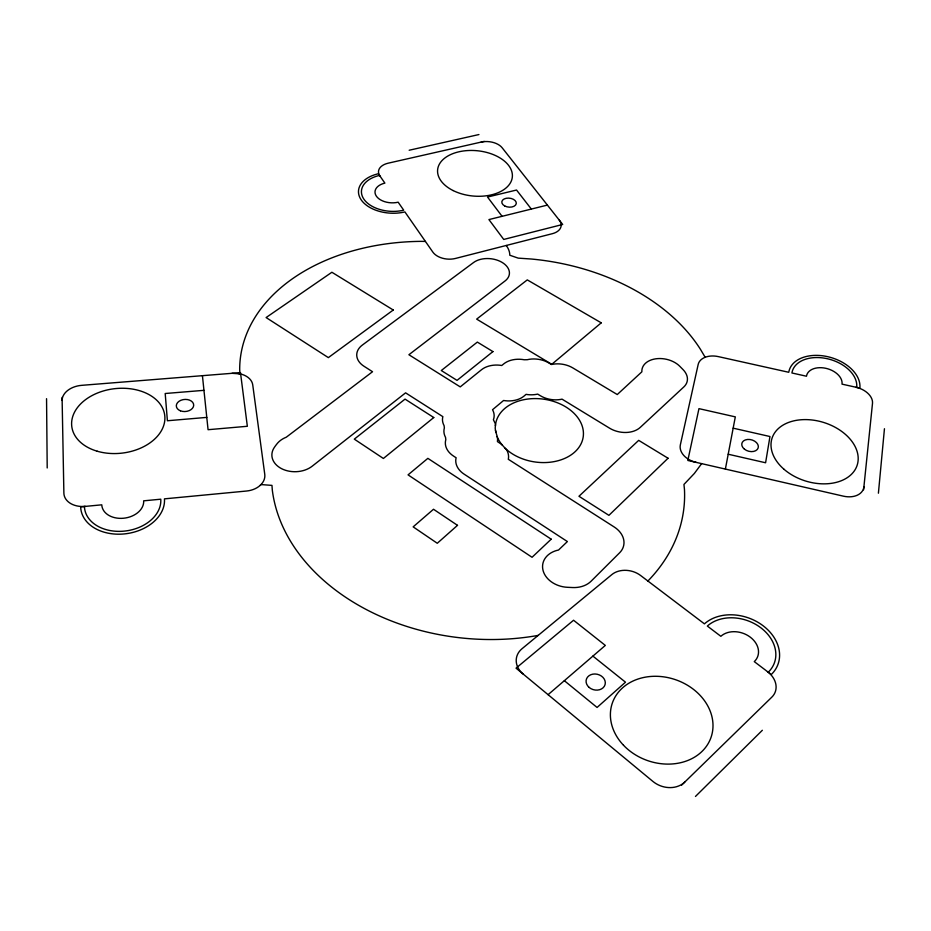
<?xml version="1.0" encoding="UTF-8"?>
<svg xmlns="http://www.w3.org/2000/svg" width="931" height="931" viewBox="0 0 931 931"><rect width="100%" height="100%" fill="white"/><g stroke="black" fill="none" stroke-linecap="round" stroke-linejoin="round"><path stroke-width="1.4" d="M495.42 425.711C494.175 431.286 498.527 436.185 497.422 441.585L501.669 444.39L506.697 449.976A22.786 16.63 6.3 0 1 508.512 458.04L508.291 459.274L614.157 526.958A23.799 18.038 11.7 0 1 619.627 552.77L591.069 581.235A24.218 18.713 10.9 0 1 572.518 587.542L567.398 587.298A24.218 18.725 10.6 0 1 543.169 570.889A24.218 18.725 10.6 0 1 556.796 550.442L558.519 550.046L567.386 541.563L464.092 474.135A22.879 16.77 6 0 1 455.864 459.018L456.132 457.773L453.525 456.074A22.658 16.444 5.5 0 1 445.809 439.676L445.53 437.372A22.507 16.211 5.4 0 1 444.366 427.911L444.087 425.642A22.344 15.99 5.4 0 1 442.597 417.844L442.865 416.657L405.59 392.847L312.211 466.187A23.322 16.944 -1.2 0 1 281.546 468.654A23.322 16.944 -1.2 0 1 274.703 446.892A66.695 49.006 0.1 0 1 277.915 442.749A23.275 16.886 -1.1 0 1 286.271 437.209L372.54 371.725L363.928 366.209A21.681 14.896 2.5 0 1 362.275 345.122L473.576 262.519A20.261 13.15 6 0 1 501.879 262.263A20.261 13.15 6 0 1 505.102 280.918L408.895 354.734L460.24 386.889L481.49 369.747A21.727 15.129 6.5 0 1 500.133 365.255L501.751 365.499L503.729 363.893A21.611 14.966 7.2 0 1 524.246 359.762L527.202 359.715A21.576 14.919 7.7 0 1 548.953 363.009L551.478 364.521L552.967 364.219A21.611 14.954 8.6 0 1 572.821 367.908L617.265 394.546L641.866 371.818A21.425 14.559 11.7 0 1 655.75 358.819A21.425 14.559 11.7 0 1 679.851 366.349L683.051 369.607A21.471 14.605 11.9 0 1 683.843 386.924L640.26 427.387A22.065 15.501 11 0 1 609.584 428.179L562.033 399.143L560.509 399.457A21.692 15.082 8.4 0 1 540.248 395.663L537.687 394.092L536.151 394.407A21.669 15.047 7.5 0 1 527.726 394.604L526.085 394.348L524.106 396.024A21.785 15.21 6.8 0 1 505.23 400.726L503.59 400.481L492.534 409.721L493.116 410.874A22.251 15.85 5.6 0 1 493.779 418.601L493.395 419.73L495.432 423.908L495.42 425.711A44.269 31.701 8.2 0 1 553.922 401.517A44.269 31.701 8.2 0 1 575.393 451.442A44.269 31.701 8.2 0 1 505.079 448.172M878.399 493.209L884.45 428.726M863.596 489.822L872.498 403.379A18.504 12.196 17.3 0 0 855.892 387.226M725.377 469.073L735.315 416.867L698.96 408.639L687.823 460.461L843.37 496.153A19.551 13.523 18.8 0 0 863.91 486.785M495.525 430.262L495.874 432.426M701.648 463.626L694.386 473.425L683.948 484.446L684.46 489.438A207.124 153.371 6 0 1 648.197 580.723L647.883 581.014M260.261 485.319L260.959 484.562L271.968 485.388L272.306 490.067A207.124 153.371 6 0 0 538.13 635.408L538.165 635.408M695.469 796.447L762.349 730.276M681.655 785.112L771.892 697.075A22.03 17.282 21.9 0 0 767.493 671.635M548.091 694.677L605.325 645.416L573.566 620.244L516.042 668.155L652.899 781.423A23.007 19.214 21.5 0 0 684.82 782.017M705.163 357.271L700.473 349.369A195.498 136.706 7.4 0 0 531.287 259.016L518.206 258.131L509.804 255.234L509.688 253.5A34.028 21.82 5.6 0 0 507.372 247.157L506.22 245.481M547.405 205.088L488.926 219.576L503.729 239.442L562.696 224.464L502.123 147.738A15.804 9.415 5.8 0 0 481.129 142.094M484.26 141.384L388.192 163.181A16.234 9.857 3.5 0 0 379.813 175.819M409.175 150.24L478.93 134.553M206.787 417.391L167.405 420.754L165.194 393.51L203.959 390.333M232.052 373.308L239.942 373.855L239.686 369.432A194.87 135.274 4.3 0 1 421.138 241.362L425.42 241.432M733.174 428.167L769.96 436.523L765.596 462.765L728.205 454.223M592.907 656.111L625.481 682.179L597.074 707.455L564.337 680.689M531.333 209.068L516.542 190.029L487.53 197.046L502.077 216.318M202.423 375.67L208.067 429.703L247.343 426.282L240.477 372.633L81.649 385.341A19.958 13.546 -7.2 0 0 62.144 400.435M62.086 397.409L63.878 493.093A21.099 15.071 -9.1 0 0 85.361 506.383M46.55 398.677L47.202 467.967M502.17 445.03A44.269 31.701 8.2 0 1 497.073 436.476M84.43 506.476A38.392 27.837 -8.2 0 0 124.067 531.135A38.392 27.837 -8.2 0 0 160.772 499.202L143.677 500.831A21.064 15.268 -8.2 0 1 123.52 518.241A21.064 15.268 -8.2 0 1 101.782 504.823L80.66 506.836A42.139 30.56 -8.2 0 0 124.172 533.94A42.139 30.56 -8.2 0 0 164.45 498.853L246.506 491.033A20.226 14.791 -3.4 0 0 264.765 474.345L252.732 384.852A19.202 13.29 -2.5 0 0 237.987 373.471M379.522 175.412A30.036 18.492 3.4 0 0 363.963 199.281A30.036 18.492 3.4 0 0 403.705 210.185L398.154 202.202A16.479 10.148 3.4 0 1 376.392 196.208A16.479 10.148 3.4 0 1 384.887 183.116L378.37 173.748A32.969 20.296 3.4 0 0 361.263 199.967A32.969 20.296 3.4 0 0 404.904 211.919L432.799 252.045A17.002 10.881 4.8 0 0 455.48 258.446L552.409 233.669A16.56 10.357 7.3 0 0 559.263 220.123M768.25 672.205A39.3 30.502 20 0 0 760.813 627.762A39.3 30.502 20 0 0 707.339 626.063L720.85 636.304A21.564 16.735 20 0 1 750.281 637.165A21.564 16.735 20 0 1 754.285 661.627L771.287 674.51A43.129 33.481 20 0 0 763.094 625.748A43.129 33.481 20 0 0 704.43 623.863L640.563 575.463A20.75 16.036 13.7 0 0 611.83 574.602L522 648.744A21.681 17.701 10.5 0 0 523.106 673.997M856.683 387.401A33.272 21.867 16.2 0 0 827.228 358.703A33.272 21.867 16.2 0 0 791.92 372.982L806.479 376.229A18.259 11.998 16.2 0 1 825.878 368.315A18.259 11.998 16.2 0 1 842.031 384.142L859.86 388.111A36.518 23.997 16.2 0 0 827.531 356.643A36.518 23.997 16.2 0 0 788.766 372.284L718.301 356.608A18.108 12.138 13.2 0 0 698.18 364.452L680.363 444.82A19.085 13.476 13.9 0 0 696.155 462.37M668.051 458.238L608.921 515.343L578.954 496.27L638.689 440.363L668.051 458.238M551.199 539.177L532.055 557.285L408.046 474.868L427.864 458.355L551.199 539.177M457.505 525.34L437.279 543.273L413.155 526.865L433.509 509.257L457.505 525.34M601.24 322.836L551.757 364.324L476.66 319.124L527.283 279.894L601.24 322.836M433.776 417.53L383.386 458.471L354.304 439.141L405.043 399.12L433.776 417.53M492.93 351.592L457.04 380.372L441.294 370.526L477.335 342.096L492.93 351.592M393.266 310.011L328.352 357.62L266.103 317.552L331.89 272.259L393.266 310.011M180.416 410.815A8.716 6.063 -4.3 0 0 193.695 405.322A8.716 6.063 -4.3 0 0 180.882 400.295A8.716 6.063 -4.3 0 0 180.416 410.815M97.185 451.209A46.818 32.434 -6.6 0 0 164.834 416.332A46.818 32.434 -6.6 0 0 92.728 395.198A46.818 32.434 -6.6 0 0 97.185 451.209M504.707 205.949A7.273 4.492 6.4 0 0 516.251 203.668A7.273 4.492 6.4 0 0 506.208 198.291A7.273 4.492 6.4 0 0 504.707 205.949M453.141 190.564A37.531 22.74 5.5 0 0 512.213 177.891A37.531 22.74 5.5 0 0 459.577 151.648A37.531 22.74 5.5 0 0 453.141 190.564M589.148 687.427A9.729 7.96 14.4 0 0 605.08 684.588A9.729 7.96 14.4 0 0 592.826 674.149A9.729 7.96 14.4 0 0 589.148 687.427M623.491 745.231A52.241 42.791 19.2 0 0 710.458 738.911A52.241 42.791 19.2 0 0 651.165 676.43A52.241 42.791 19.2 0 0 623.491 745.231M744.439 449.173A8.46 5.889 15.4 0 0 758.16 447.939A8.46 5.889 15.4 0 0 747.57 439.455A8.46 5.889 15.4 0 0 744.439 449.173M784.088 469.34A44.653 30.642 17.3 0 0 856.811 466.222A44.653 30.642 17.3 0 0 802.894 419.648A44.653 30.642 17.3 0 0 784.088 469.34"/></g></svg>
